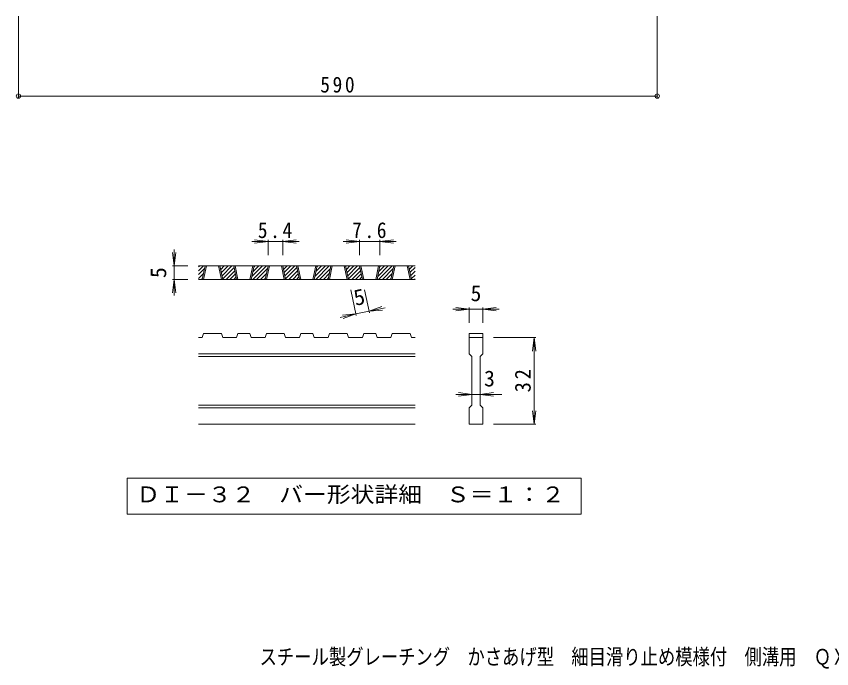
# Model space of a CAD drawing. Units: millimetres at full size, sheet at 1:5, with parts at other scales. Extents: x -673 to 833, y -683 to 567.
# Drawn here: x -673 to 80, y -683 to -80 of the extents above; entities that cross this region are included whole.
import ezdxf
from ezdxf.enums import TextEntityAlignment as Align

# ---------------------------------------------------------------- set-up
doc = ezdxf.new("R2010")
doc.units = ezdxf.units.MM
doc.header["$LTSCALE"] = 5
doc.header["$PDMODE"] = 32
doc.header["$PDSIZE"] = 4
for name, color, linetype, lineweight in [('A-4_寸法', 7, 'Continuous', 9), ('D-0_通り芯', 3, 'Continuous', 9), ('D-4_寸法', 7, 'Continuous', 9)]:
    doc.layers.add(name, color=color, linetype=linetype, lineweight=lineweight)
doc.layers.add('F-5_F-5ﾚｲﾔ', color=2, linetype='Continuous')
doc.styles.add('ＭＳ ゴシック', font='')
doc.styles.get('ＭＳ ゴシック').set_extended_font_data('MS Gothic')

msp = doc.modelspace()

# ---------------------------------------------------------------- linework, layer by layer
at = {"layer": 'A-4_寸法'}
for p, q in [((-671.148, -155.081), (-671.148, -79.933)), ((-81.148, -155.081), (-81.148, -79.933)), ((-671.148, -153.581), (-81.148, -153.581))]:
    msp.add_line(p, q, dxfattribs=at)
for p in [(-671.148, -153.581), (-81.148, -153.581)]:
    msp.add_point(p, dxfattribs=at)
at = {"layer": 'D-0_通り芯'}
for p, q in [((-504.773, -315.058), (-500.24, -310.524)), ((-504.773, -311.522), (-503.775, -310.524)), ((-304.773, -310.524), (-504.773, -310.524)), ((-504.773, -318.593), (-499.192, -313.012)), ((-501.335, -323.024), (-498.66, -310.524)), ((-500.085, -323.024), (-497.41, -310.524)), ((-486.335, -310.524), (-483.66, -323.024)), ((-485.085, -310.524), (-482.41, -323.024)), ((-484.999, -310.923), (-484.6, -310.524)), ((-484.376, -313.836), (-481.065, -310.524)), ((-483.753, -316.748), (-477.529, -310.524)), ((-483.129, -319.66), (-473.993, -310.524)), ((-482.506, -322.573), (-471.977, -312.043)), ((-479.423, -323.024), (-471.353, -314.955)), ((-469.627, -323.024), (-472.302, -310.524)), ((-468.377, -323.024), (-471.052, -310.524)), ((-454.627, -310.524), (-457.302, -323.024)), ((-453.377, -310.524), (-456.052, -323.024)), ((-455.464, -320.279), (-445.709, -310.524)), ((-454.674, -323.024), (-442.174, -310.524)), ((-454.501, -315.781), (-449.245, -310.524)), ((-453.539, -311.283), (-452.78, -310.524)), ((-451.138, -323.024), (-441.126, -313.012)), ((-443.269, -323.024), (-440.594, -310.524)), ((-442.019, -323.024), (-439.344, -310.524)), ((-428.269, -310.524), (-425.594, -323.024)), ((-427.019, -310.524), (-424.344, -323.024)), ((-426.933, -310.923), (-426.534, -310.524)), ((-426.31, -313.836), (-422.999, -310.524)), ((-425.687, -316.748), (-419.463, -310.524)), ((-425.063, -319.66), (-415.927, -310.524)), ((-424.44, -322.573), (-413.911, -312.043)), ((-421.357, -323.024), (-413.287, -314.955)), ((-411.561, -323.024), (-414.236, -310.524)), ((-410.311, -323.024), (-412.986, -310.524)), ((-396.561, -310.524), (-399.236, -323.024)), ((-395.311, -310.524), (-397.986, -323.024)), ((-397.398, -320.279), (-387.643, -310.524)), ((-396.608, -323.024), (-384.108, -310.524)), ((-396.435, -315.781), (-391.179, -310.524)), ((-395.473, -311.283), (-394.714, -310.524)), ((-393.072, -323.024), (-383.06, -313.012)), ((-385.202, -323.024), (-382.527, -310.524)), ((-383.952, -323.024), (-381.277, -310.524)), ((-370.202, -310.524), (-367.527, -323.024)), ((-368.952, -310.524), (-366.277, -323.024)), ((-368.867, -310.923), (-368.468, -310.524)), ((-368.244, -313.836), (-364.932, -310.524)), ((-367.621, -316.748), (-361.397, -310.524)), ((-366.997, -319.66), (-357.861, -310.524)), ((-366.374, -322.573), (-355.845, -312.043)), ((-363.291, -323.024), (-355.221, -314.955)), ((-353.494, -323.024), (-356.169, -310.524)), ((-352.244, -323.024), (-354.919, -310.524)), ((-338.494, -310.524), (-341.169, -323.024)), ((-337.244, -310.524), (-339.919, -323.024)), ((-339.332, -320.279), (-329.577, -310.524)), ((-338.542, -323.024), (-326.042, -310.524)), ((-338.369, -315.781), (-333.113, -310.524)), ((-337.407, -311.283), (-336.648, -310.524)), ((-335.006, -323.024), (-324.994, -313.012)), ((-327.136, -323.024), (-324.461, -310.524)), ((-325.886, -323.024), (-323.211, -310.524)), ((-312.136, -310.524), (-309.461, -323.024)), ((-310.886, -310.524), (-308.211, -323.024)), ((-310.801, -310.923), (-310.402, -310.524)), ((-310.178, -313.836), (-306.866, -310.524)), ((-309.555, -316.748), (-304.773, -311.966)), ((-308.931, -319.66), (-304.773, -315.502)), ((-504.773, -322.129), (-500.155, -317.51)), ((-304.773, -323.024), (-504.773, -323.024)), ((-502.133, -323.024), (-501.117, -322.008)), ((-475.887, -323.024), (-470.73, -317.868)), ((-472.351, -323.024), (-470.107, -320.78)), ((-447.603, -323.024), (-442.088, -317.51)), ((-444.067, -323.024), (-443.051, -322.008)), ((-417.821, -323.024), (-412.664, -317.868)), ((-414.285, -323.024), (-412.041, -320.78)), ((-389.537, -323.024), (-384.022, -317.51)), ((-386.001, -323.024), (-384.985, -322.008)), ((-359.755, -323.024), (-354.598, -317.868)), ((-356.219, -323.024), (-353.975, -320.78)), ((-331.471, -323.024), (-325.956, -317.51)), ((-327.935, -323.024), (-326.919, -322.008)), ((-308.308, -322.573), (-304.773, -319.037)), ((-305.224, -323.024), (-304.773, -322.573)), ((-501.335, -376.774), (-500.085, -373.024)), ((-483.66, -373.024), (-500.085, -373.024)), ((-483.66, -373.024), (-482.41, -376.774)), ((-469.627, -376.774), (-468.377, -373.024)), ((-457.302, -373.024), (-468.377, -373.024)), ((-457.302, -373.024), (-456.052, -376.774)), ((-443.269, -376.774), (-442.019, -373.024)), ((-425.594, -373.024), (-442.019, -373.024)), ((-424.344, -376.774), (-425.594, -373.024)), ((-411.561, -376.774), (-410.311, -373.024)), ((-399.236, -373.024), (-410.311, -373.024)), ((-399.236, -373.024), (-397.986, -376.774)), ((-385.202, -376.774), (-383.952, -373.024)), ((-383.952, -373.024), (-367.527, -373.024)), ((-366.277, -376.774), (-367.527, -373.024)), ((-353.494, -376.774), (-352.244, -373.024)), ((-341.169, -373.024), (-352.244, -373.024)), ((-341.169, -373.024), (-339.919, -376.774)), ((-327.136, -376.774), (-325.886, -373.024)), ((-325.886, -373.024), (-309.461, -373.024)), ((-308.211, -376.774), (-309.461, -373.024)), ((-254.773, -373.024), (-242.273, -373.024)), ((-254.773, -373.024), (-254.773, -376.774)), ((-242.273, -373.024), (-242.273, -376.774)), ((-501.335, -376.774), (-504.773, -376.774)), ((-469.627, -376.774), (-482.41, -376.774)), ((-443.269, -376.774), (-456.052, -376.774)), ((-411.561, -376.774), (-424.344, -376.774)), ((-385.202, -376.774), (-397.986, -376.774)), ((-353.494, -376.774), (-366.277, -376.774)), ((-327.136, -376.774), (-339.919, -376.774)), ((-304.773, -376.774), (-308.211, -376.774)), ((-254.773, -376.774), (-242.273, -376.774)), ((-254.773, -391.774), (-254.773, -376.774)), ((-242.273, -376.774), (-242.273, -391.774)), ((-304.773, -391.774), (-504.773, -391.774)), ((-304.773, -394.274), (-504.773, -394.274)), ((-254.773, -391.774), (-252.273, -394.274)), ((-244.773, -394.274), (-242.273, -391.774)), ((-244.773, -394.274), (-244.773, -439.274)), ((-304.773, -439.275), (-504.773, -439.275)), ((-304.773, -441.774), (-504.773, -441.774)), ((-244.773, -439.274), (-242.273, -441.774)), ((-242.273, -441.774), (-242.273, -456.774)), ((-304.773, -456.774), (-504.773, -456.774)), ((-242.273, -456.774), (-254.773, -456.774))]:
    msp.add_line(p, q, dxfattribs=at)
msp.add_lwpolyline([(-254.773, -456.774), (-254.773, -441.774), (-252.273, -439.274), (-252.273, -394.274)], dxfattribs=at)
at = {"layer": 'D-0_通り芯', "color": 7}
msp.add_lwpolyline([(-570.6, -506.774), (-570.6, -540), (-151.446, -540), (-151.446, -506.774)], close=True, dxfattribs=at)
at = {"layer": 'D-4_寸法'}
for p, q in [((-440.594, -288.024), (-455.594, -288.024)), ((-440.594, -288.024), (-452.987, -286.393)), ((-440.594, -288.024), (-452.987, -289.656)), ((-440.594, -286.524), (-440.594, -300.524)), ((-427.019, -288.024), (-440.594, -288.024)), ((-427.019, -288.024), (-414.625, -286.393)), ((-427.019, -286.524), (-427.019, -300.524)), ((-427.019, -288.024), (-414.625, -289.656)), ((-427.019, -288.024), (-412.019, -288.024)), ((-356.169, -288.024), (-371.169, -288.024)), ((-356.169, -288.024), (-368.563, -286.393)), ((-356.169, -288.024), (-368.563, -289.656)), ((-356.169, -286.524), (-356.169, -300.524)), ((-337.244, -288.024), (-356.169, -288.024)), ((-337.244, -288.024), (-324.851, -286.393)), ((-337.244, -286.524), (-337.244, -300.524)), ((-337.244, -288.024), (-324.851, -289.656)), ((-337.244, -288.024), (-322.244, -288.024)), ((-527.273, -310.524), (-528.905, -298.131)), ((-527.273, -310.524), (-527.273, -295.524)), ((-527.273, -310.524), (-525.641, -298.131)), ((-528.773, -310.524), (-514.773, -310.524)), ((-527.273, -310.524), (-527.273, -323.024)), ((-527.273, -323.024), (-528.905, -335.418)), ((-528.773, -323.024), (-514.773, -323.024)), ((-527.273, -323.024), (-525.641, -335.418)), ((-527.273, -323.024), (-527.273, -338.024)), ((-359.126, -356.443), (-364.185, -332.803)), ((-346.903, -353.827), (-351.402, -332.803)), ((-347.217, -352.36), (-359.44, -354.976)), ((-347.217, -352.36), (-335.439, -348.171)), ((-347.217, -352.36), (-332.549, -349.221)), ((-347.217, -352.36), (-334.757, -351.362)), ((-254.773, -350.524), (-269.773, -350.524)), ((-254.773, -350.524), (-267.166, -348.893)), ((-254.773, -350.524), (-267.166, -352.156)), ((-254.773, -349.024), (-254.773, -363.024)), ((-242.273, -350.524), (-254.773, -350.524)), ((-242.273, -350.524), (-229.88, -348.893)), ((-242.273, -349.024), (-242.273, -363.024)), ((-242.273, -350.524), (-229.88, -352.156)), ((-242.273, -350.524), (-227.273, -350.524)), ((-359.44, -354.976), (-374.108, -358.115)), ((-359.44, -354.976), (-371.9, -355.974)), ((-359.44, -354.976), (-371.217, -359.165)), ((-193.273, -376.774), (-232.273, -376.774)), ((-194.773, -376.774), (-196.405, -389.167)), ((-194.773, -376.774), (-193.142, -389.167)), ((-194.773, -456.774), (-194.773, -376.774)), ((-252.273, -429.274), (-267.273, -429.274)), ((-252.273, -429.274), (-264.666, -427.643)), ((-252.273, -429.274), (-264.666, -430.906)), ((-244.773, -429.274), (-252.273, -429.274)), ((-244.773, -429.274), (-232.38, -427.643)), ((-244.773, -429.274), (-232.38, -430.906)), ((-244.773, -429.274), (-224.773, -429.274)), ((-194.773, -456.774), (-196.405, -444.381)), ((-194.773, -456.774), (-193.142, -444.381)), ((-193.273, -456.774), (-232.273, -456.774))]:
    msp.add_line(p, q, dxfattribs=at)

# ---------------------------------------------------------------- texts
at = {"layer": 'A-4_寸法', "color": 2, "insert": (-392.398, -150.581), "char_height": 14.66, "attachment_point": 7, "style": 'ＭＳ ゴシック'}
msp.add_mtext('\\T1.27;\\W0.9;590', dxfattribs=at)
at = {"layer": 'D-0_通り芯', "color": 2, "style": 'ＭＳ ゴシック', "width": 1.1}
msp.add_text('ＤＩ－３２\u3000バー形状詳細\u3000Ｓ＝１：２', height=14.66, dxfattribs=at).set_placement((-562.273, -533.387), align=Align.BOTTOM_LEFT)
at = {"layer": 'D-4_寸法', "color": 2, "style": 'ＭＳ ゴシック'}
for rotation, p in [(90, (-530.273, -321.774)), (12.079, (-358.845, -351.781))]:
    msp.add_text('5', height=14.66, rotation=rotation, dxfattribs=at).set_placement(p, align=Align.BOTTOM_LEFT)
for s, p in [('5', (-253.523, -347.524)), ('3', (-241.023, -426.274))]:
    msp.add_text(s, height=14.66, dxfattribs=at).set_placement(p, align=Align.BOTTOM_LEFT)
at = {"layer": 'D-4_寸法', "color": 2, "char_height": 14.66, "attachment_point": 7, "style": 'ＭＳ ゴシック'}
for s, insert in [('\\T1.27;\\W0.9;5.4', (-450.056, -285.024)), ('\\T1.27;\\W0.9;7.6', (-362.957, -285.024))]:
    msp.add_mtext(s, dxfattribs=dict(at, insert=insert))
at = {"layer": 'D-4_寸法', "color": 2, "insert": (-197.773, -427.399), "char_height": 14.66, "attachment_point": 7, "rotation": 90, "style": 'ＭＳ ゴシック'}
msp.add_mtext('\\T1.27;\\W0.95;32', dxfattribs=at)
at = {"layer": 'F-5_F-5ﾚｲﾔ', "style": 'ＭＳ ゴシック', "width": 0.8}
msp.add_text('スチール製グレーチング\u3000かさあげ型\u3000細目滑り止め模様付\u3000側溝用\u3000ＱＸＹ\u3000４９３２Ａ', height=14.66, dxfattribs=at).set_placement((-448.384, -683.409), align=Align.BOTTOM_LEFT)

doc.saveas('drawing.dxf')
